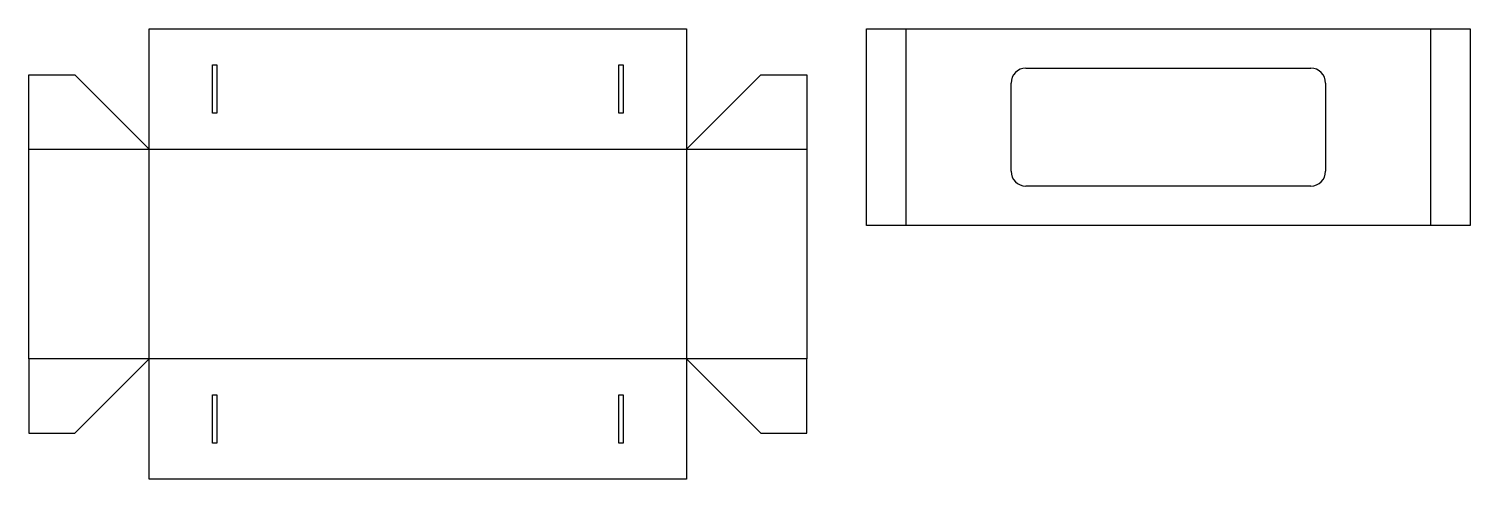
# Model space of a CAD drawing. Header units: millimetres. Extents: x 0 to 484, y 0 to 151.
import ezdxf

# ---------------------------------------------------------------- set-up
doc = ezdxf.new("R2010")
doc.units = ezdxf.units.MM
doc.layers.add('CREASE', color=5, linetype='CONTINUOUS')
doc.layers.add('CUT', color=1, linetype='CONTINUOUS')

msp = doc.modelspace()

# ---------------------------------------------------------------- linework, layer by layer
at = {"layer": 'CREASE'}
for p, q in [((294.683, 85.25), (294.683, 151.35)), ((470.783, 151.35), (470.783, 85.25)), ((0, 110.9), (40.45, 110.9)), ((40.45, 110.9), (220.9, 110.9)), ((40.45, 40.45), (40.45, 110.9)), ((220.9, 110.9), (220.9, 40.45)), ((220.9, 110.9), (261.35, 110.9)), ((40.45, 40.45), (0, 40.45)), ((220.9, 40.45), (40.45, 40.45)), ((261.35, 40.45), (220.9, 40.45))]:
    msp.add_line(p, q, dxfattribs=at)
at = {"layer": 'CUT'}
for p, q in [((40.45, 151.35), (220.9, 151.35)), ((40.45, 110.9), (40.45, 151.35)), ((220.9, 151.35), (220.9, 110.9)), ((281.35, 151.35), (294.683, 151.35)), ((281.35, 85.25), (281.35, 151.35)), ((294.683, 151.35), (470.783, 151.35)), ((470.783, 151.35), (484.117, 151.35)), ((484.117, 151.35), (484.117, 85.25)), ((0, 110.9), (0, 135.9)), ((0, 135.9), (15.45, 135.9)), ((15.45, 135.9), (40.45, 110.9)), ((61.7, 139.215), (63.2, 139.215)), ((61.7, 123.035), (61.7, 139.215)), ((63.2, 139.215), (63.2, 123.035)), ((198.15, 139.215), (199.65, 139.215)), ((198.15, 123.035), (198.15, 139.215)), ((199.65, 139.215), (199.65, 123.035)), ((220.9, 110.9), (245.9, 135.9)), ((245.9, 135.9), (261.35, 135.9)), ((261.35, 135.9), (261.35, 110.9)), ((334.903, 138.13), (430.563, 138.13)), ((329.903, 103.47), (329.903, 133.13)), ((435.563, 133.13), (435.563, 103.47)), ((63.2, 123.035), (61.7, 123.035)), ((199.65, 123.035), (198.15, 123.035)), ((0, 40.45), (0, 110.9)), ((261.35, 110.9), (261.35, 40.45)), ((430.563, 98.47), (334.903, 98.47)), ((294.683, 85.25), (281.35, 85.25)), ((470.783, 85.25), (294.683, 85.25)), ((484.117, 85.25), (470.783, 85.25)), ((0, 40.45), (0, 15.45)), ((15.45, 15.45), (40.45, 40.45)), ((40.45, 0), (40.45, 40.45)), ((220.9, 40.45), (220.9, 0)), ((220.9, 40.45), (245.9, 15.45)), ((261.35, 15.45), (261.35, 40.45)), ((61.7, 28.315), (63.2, 28.315)), ((61.7, 12.135), (61.7, 28.315)), ((63.2, 28.315), (63.2, 12.135)), ((198.15, 28.315), (199.65, 28.315)), ((198.15, 12.135), (198.15, 28.315)), ((199.65, 28.315), (199.65, 12.135)), ((0, 15.45), (15.45, 15.45)), ((245.9, 15.45), (261.35, 15.45)), ((63.2, 12.135), (61.7, 12.135)), ((199.65, 12.135), (198.15, 12.135)), ((220.9, 0), (40.45, 0))]:
    msp.add_line(p, q, dxfattribs=at)
for centre, start, end in [((334.903, 133.13), 90, 180), ((430.563, 133.13), 0, 90), ((334.903, 103.47), 180, 270), ((430.563, 103.47), 270, 0)]:
    msp.add_arc(centre, 5, start, end, dxfattribs=at)

doc.saveas('drawing.dxf')
